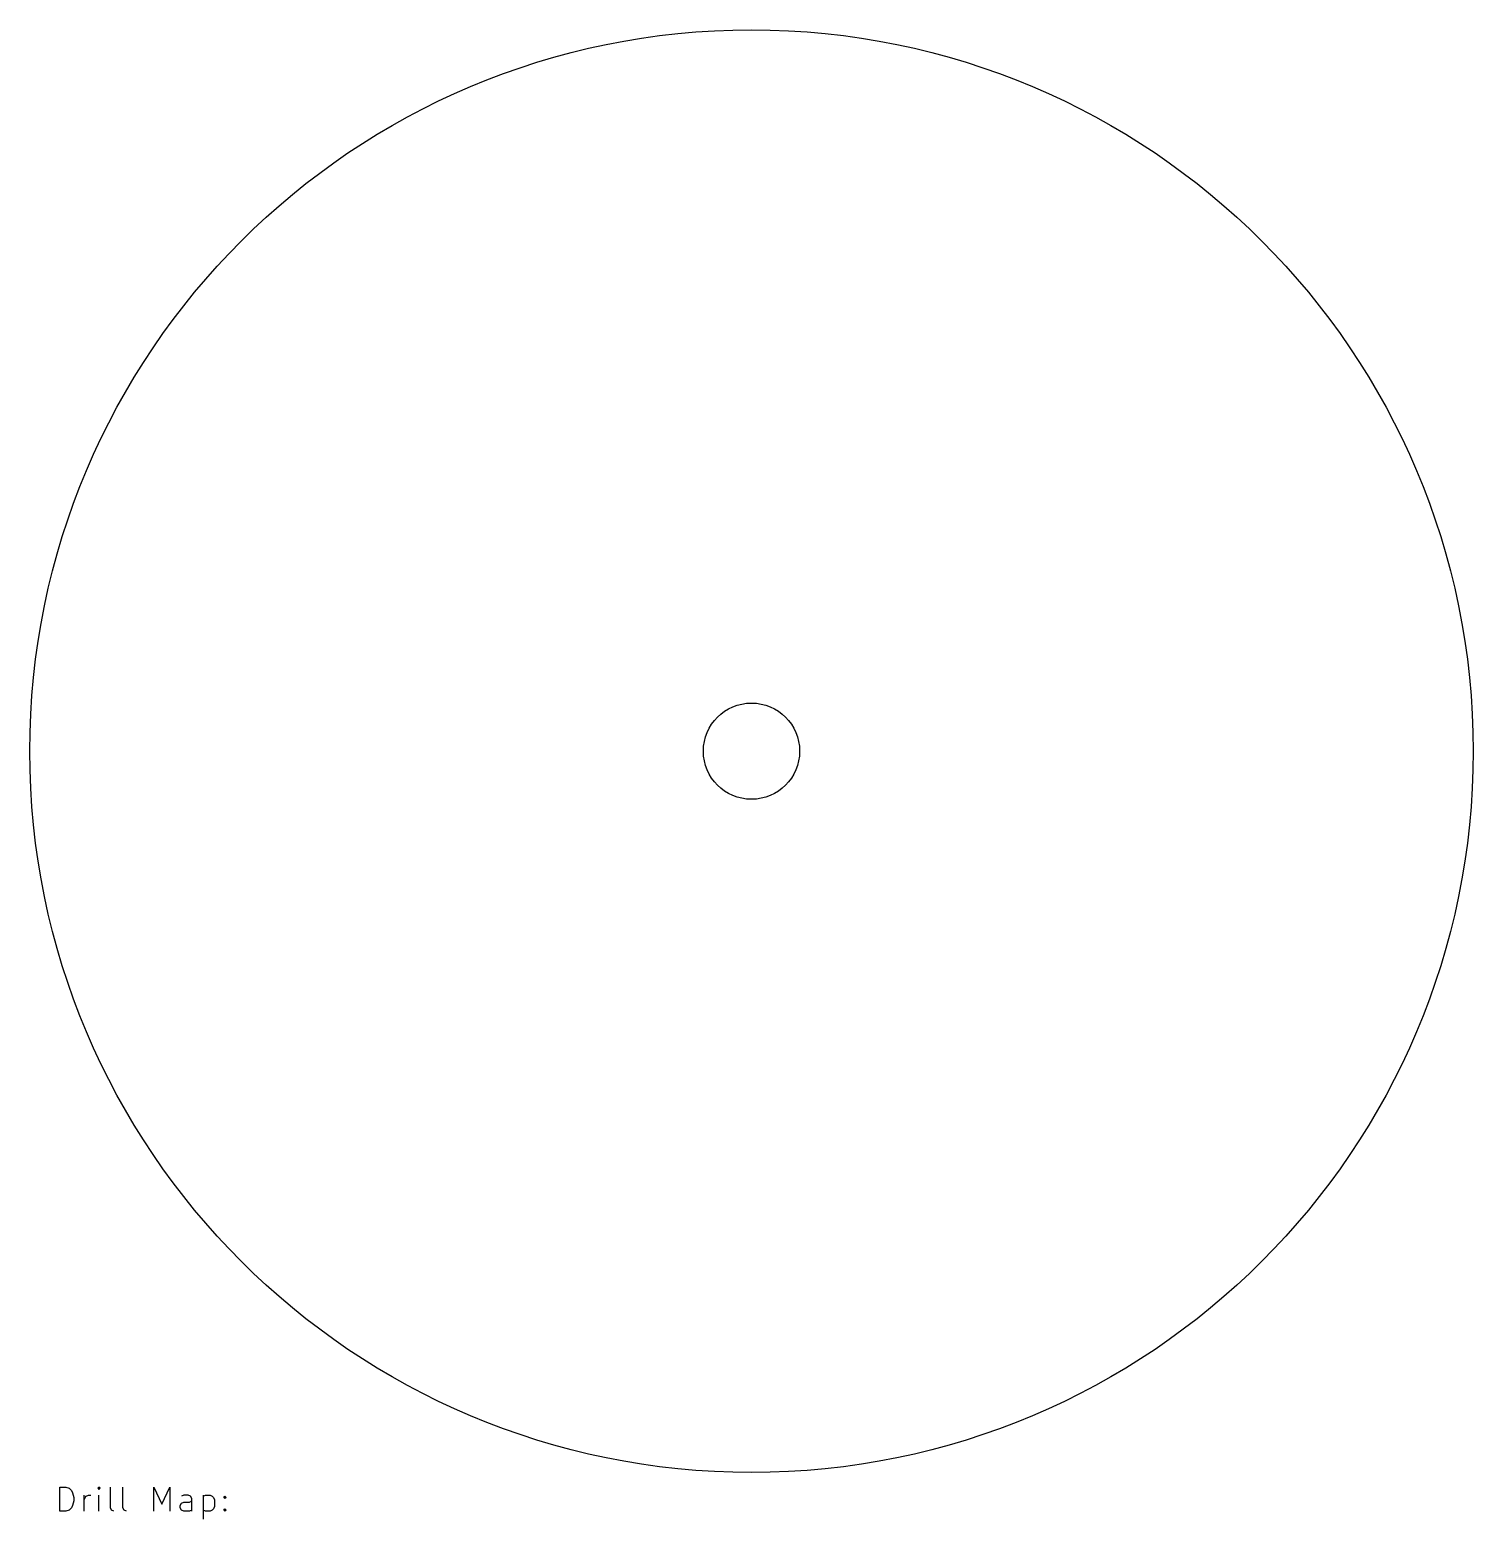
# Model space of a CAD drawing. Extents: x 40 to 160, y -164 to -40.
import ezdxf

# ---------------------------------------------------------------- set-up
doc = ezdxf.new("R2010")
doc.units = 0
doc.layers.add('BLACK', color=7, linetype='CONTINUOUS')

msp = doc.modelspace()

# ---------------------------------------------------------------- linework, layer by layer
at = {"layer": 'BLACK', "linetype": 'CONTINUOUS'}
for p, q in [((42.507768, -163.214838), (42.507768, -161.214838)), ((42.507768, -161.214838), (42.983958, -161.214838)), ((42.983958, -161.214838), (43.269673, -161.310076)), ((43.269673, -161.310076), (43.460149, -161.500552)), ((43.460149, -161.500552), (43.555387, -161.691028)), ((43.555387, -161.691028), (43.650625, -162.07198)), ((43.650625, -162.07198), (43.650625, -162.357695)), ((44.507768, -163.214838), (44.507768, -161.881504)), ((44.507768, -162.262457), (44.603006, -162.07198)), ((44.603006, -162.07198), (44.698244, -161.976742)), ((44.698244, -161.976742), (44.88872, -161.881504)), ((44.88872, -161.881504), (45.079197, -161.881504)), ((45.745863, -161.214838), (45.650625, -161.310076)), ((45.650625, -161.310076), (45.745863, -161.405314)), ((45.841101, -161.310076), (45.745863, -161.214838)), ((45.745863, -161.214838), (45.745863, -161.405314)), ((45.745863, -161.405314), (45.841101, -161.310076)), ((45.745863, -163.214838), (45.745863, -161.881504)), ((46.698244, -162.929123), (46.698244, -161.214838)), ((47.745863, -162.929123), (47.745863, -161.214838)), ((50.317292, -163.214838), (50.317292, -161.214838)), ((50.317292, -161.214838), (50.983959, -162.643409)), ((50.983959, -162.643409), (51.650625, -161.214838)), ((51.650625, -161.214838), (51.650625, -163.214838)), ((52.793482, -161.881504), (52.603006, -161.976742)), ((53.174435, -161.881504), (52.793482, -161.881504)), ((53.364911, -161.976742), (53.174435, -161.881504)), ((53.460149, -162.167219), (53.364911, -161.976742)), ((53.460149, -163.214838), (53.460149, -162.167219)), ((54.41253, -161.881504), (54.41253, -163.881504)), ((54.41253, -161.976742), (54.603006, -161.881504)), ((54.603006, -161.881504), (54.983959, -161.881504)), ((54.983959, -161.881504), (55.174435, -161.976742)), ((55.174435, -161.976742), (55.269673, -162.07198)), ((55.269673, -162.07198), (55.364911, -162.262457)), ((55.364911, -162.262457), (55.364911, -162.833885)), ((56.126816, -162.07198), (56.222054, -161.976742)), ((56.222054, -162.167219), (56.126816, -162.07198)), ((56.222054, -161.976742), (56.317292, -162.07198)), ((56.222054, -161.976742), (56.222054, -162.167219)), ((56.317292, -162.07198), (56.222054, -162.167219)), ((42.983958, -163.214838), (42.507768, -163.214838)), ((43.269673, -163.1196), (42.983958, -163.214838)), ((43.460149, -162.929123), (43.269673, -163.1196)), ((43.555387, -162.738647), (43.460149, -162.929123)), ((43.650625, -162.357695), (43.555387, -162.738647)), ((46.793482, -163.1196), (46.698244, -162.929123)), ((46.983958, -163.214838), (46.793482, -163.1196)), ((47.841101, -163.1196), (47.745863, -162.929123)), ((48.031577, -163.214838), (47.841101, -163.1196)), ((52.507768, -162.738647), (52.603006, -162.548171)), ((52.507768, -162.929123), (52.507768, -162.738647)), ((52.603006, -163.1196), (52.507768, -162.929123)), ((52.603006, -162.548171), (52.793482, -162.452933)), ((52.793482, -163.214838), (52.603006, -163.1196)), ((52.793482, -162.452933), (53.269673, -162.452933)), ((53.269673, -163.214838), (52.793482, -163.214838)), ((53.269673, -162.452933), (53.460149, -162.357695)), ((53.460149, -163.1196), (53.269673, -163.214838)), ((54.603006, -163.214838), (54.41253, -163.1196)), ((54.983959, -163.214838), (54.603006, -163.214838)), ((55.174435, -163.1196), (54.983959, -163.214838)), ((55.269673, -163.024361), (55.174435, -163.1196)), ((55.364911, -162.833885), (55.269673, -163.024361)), ((56.126816, -163.1196), (56.222054, -163.024361)), ((56.222054, -163.214838), (56.126816, -163.1196)), ((56.222054, -163.024361), (56.317292, -163.1196)), ((56.222054, -163.024361), (56.222054, -163.214838)), ((56.317292, -163.1196), (56.222054, -163.214838))]:
    msp.add_line(p, q, dxfattribs=at)
at = {"layer": 'BLACK'}
for radius in [60, 4]:
    msp.add_circle((100, -100), radius, dxfattribs=at)

doc.saveas('drawing.dxf')
